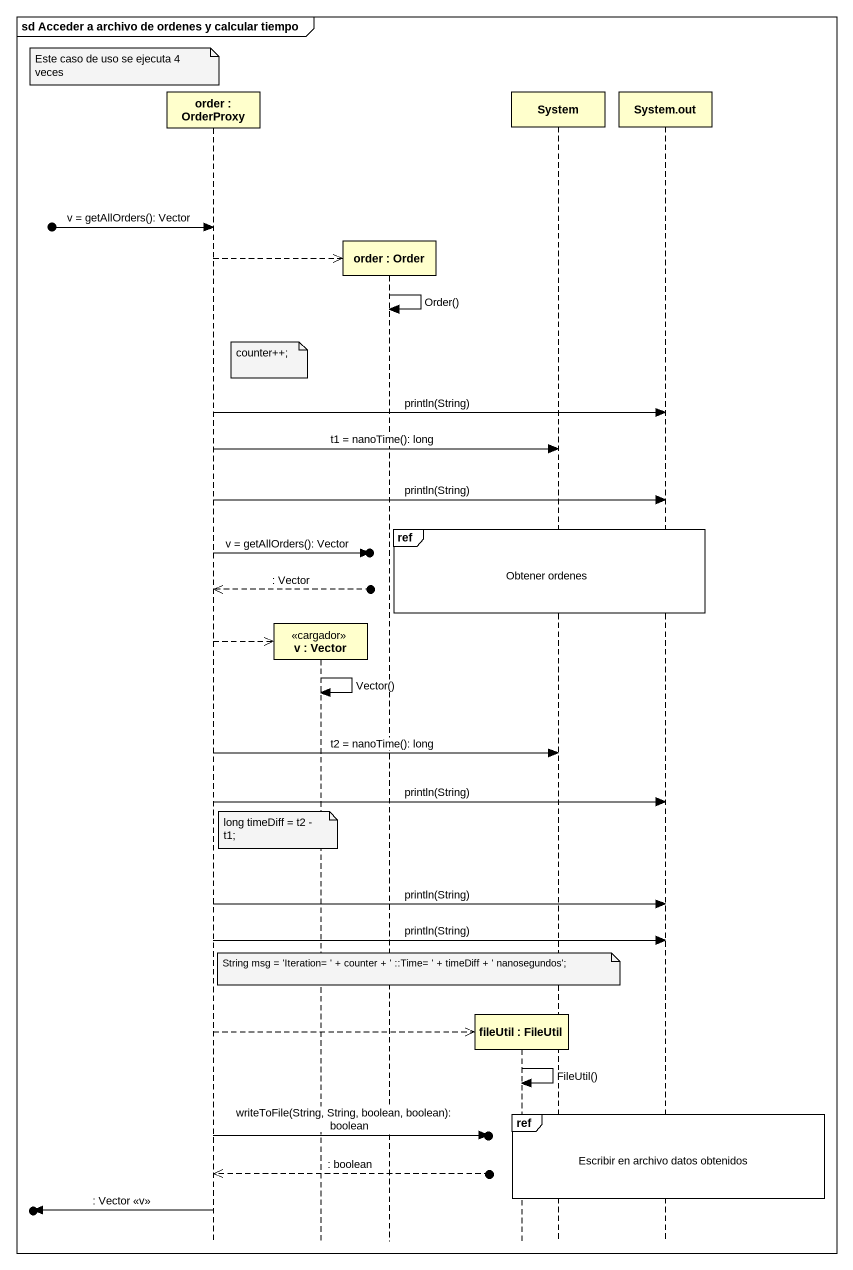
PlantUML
@startuml
mainframe sd Acceder a archivo de ordenes y calcular tiempo
hide footbox
participant "order : OrderProxy" as order
participant "v : Vector" as v <<cargador>>
participant "order : Order" as order_2
participant "fileUtil : FileUtil" as fileUtil
participant System
participant "System.out" as System_out

note over order : Este caso de uso se ejecuta 4 veces
[o-> order : v = getAllOrders(): Vector
order -->> order_2 **
order_2 -> order_2 : Order()
note left of v : counter++;
order -> System_out : println(String)
order -> System : t1 = nanoTime(): long
order -> System_out : println(String)
ref over fileUtil, System, System_out : Obtener ordenes
order ->o] : v = getAllOrders(): Vector
order <<--o] : : Vector
order -->> v **
v -> v : Vector()
order -> System : t2 = nanoTime(): long
order -> System_out : println(String)
note over v : long timeDiff = t2 - t1;
order -> System_out : println(String)
order -> System_out : println(String)
note over order_2 : String msg = 'Iteration= ' + counter + ' ::Time= ' + timeDiff + ' nanosegundos';
order -->> fileUtil **
fileUtil -> fileUtil : FileUtil()
ref over fileUtil, System, System_out : Escribir en archivo datos obtenidos
order ->o] : writeToFile(String, String, boolean, boolean): boolean
order <<--o] : : boolean
[o<- order : : Vector <<v>>
@enduml
